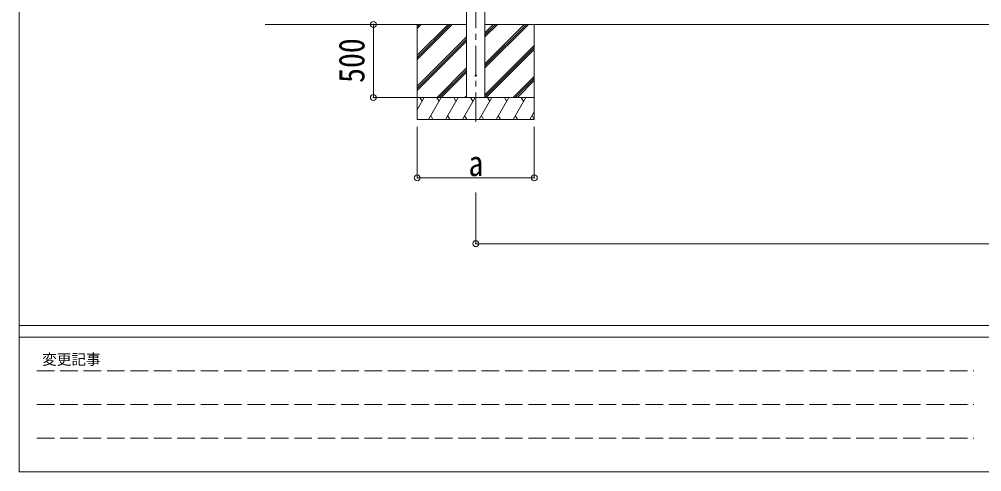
# Model space of a CAD drawing. Units: millimetres at full size, sheet at 1:40; details may follow other scales. Extents: x -11243 to 11243, y -7760 to 7760.
# Drawn here: x -11243 to -4665, y -7760 to -4664 of the extents above; entities that cross this region are included whole.
import ezdxf
from ezdxf.enums import TextEntityAlignment as Align

# ---------------------------------------------------------------- set-up
doc = ezdxf.new("R2010")
doc.units = ezdxf.units.MM
doc.header["$LTSCALE"] = 40
doc.header["$PDMODE"] = 32
doc.header["$PDSIZE"] = 40
doc.linetypes.add('CHAIN1', pattern=[8, 5, -1, 1, -1])
doc.linetypes.add('DASHED3', pattern=[4, 3, -1])
for name, color, linetype, lineweight in [('0-0_0', 7, 'Continuous', 9), ('0-1_本体', 5, 'CHAIN1', 9), ('0-3_ELV2', 4, 'Continuous', 9), ('0-6_OTH_LINE', 6, 'Continuous', 9), ('F-0_240', 7, 'Continuous', 9)]:
    doc.layers.add(name, color=color, linetype=linetype, lineweight=lineweight)
doc.styles.add('ＭＳ ゴシック', font='')
doc.styles.get('ＭＳ ゴシック').set_extended_font_data('MS Gothic')

msp = doc.modelspace()

# ---------------------------------------------------------------- linework, layer by layer
at = {"layer": '0-0_0'}
for p, q in [((-8185.26, -4699.69), (-9563.12, -4699.69)), ((-8522.76, -4699.69), (-8522.76, -5349.69)), ((-8522.76, -4910.92), (-8311.53, -4699.69)), ((-8522.76, -4925.06), (-8297.39, -4699.69)), ((-8522.76, -4939.2), (-8283.24, -4699.69)), ((-8522.76, -4727.07), (-8495.38, -4699.69)), ((-8522.76, -4712.93), (-8509.52, -4699.69)), ((-512.26, -4699.69), (-8060.26, -4699.69)), ((-8060.26, -4997.2), (-7762.74, -4699.69)), ((-8060.26, -4968.92), (-7791.03, -4699.69)), ((-8060.26, -4983.06), (-7776.89, -4699.69)), ((-8060.26, -4785.07), (-7974.88, -4699.69)), ((-8060.26, -4770.93), (-7989.02, -4699.69)), ((-8060.26, -4756.79), (-8003.16, -4699.69)), ((-7722.76, -4699.69), (-7722.76, -5349.69)), ((-8522.76, -5123.05), (-8185.26, -4785.55)), ((-8522.76, -5137.19), (-8185.26, -4799.69)), ((-8522.76, -5151.33), (-8185.26, -4813.83)), ((-8060.26, -5181.05), (-7722.76, -4843.55)), ((-8060.26, -5195.19), (-7722.76, -4857.69)), ((-8050.61, -5199.69), (-7722.76, -4871.83)), ((-8387.27, -5199.69), (-8185.26, -4997.68)), ((-8373.12, -5199.69), (-8185.26, -5011.82)), ((-8358.98, -5199.69), (-8185.26, -5025.97)), ((-7866.77, -5199.69), (-7722.76, -5055.68)), ((-7852.62, -5199.69), (-7722.76, -5069.82)), ((-7838.48, -5199.69), (-7722.76, -5083.96)), ((-8196.85, -5199.69), (-8185.26, -5188.1)), ((-7722.76, -5199.69), (-8522.76, -5199.69)), ((-8522.76, -5283.52), (-8474.36, -5199.69)), ((-8489.36, -5225.67), (-8504.36, -5199.69)), ((-8445.49, -5349.69), (-8358.89, -5199.69)), ((-8373.89, -5225.67), (-8388.89, -5199.69)), ((-8330.02, -5349.69), (-8243.42, -5199.69)), ((-8258.42, -5225.67), (-8273.42, -5199.69)), ((-8214.55, -5349.69), (-8127.95, -5199.69)), ((-8142.95, -5225.67), (-8157.95, -5199.69)), ((-8099.08, -5349.69), (-8012.48, -5199.69)), ((-8027.48, -5225.67), (-8042.48, -5199.69)), ((-7983.61, -5349.69), (-7897.01, -5199.69)), ((-7927.01, -5199.69), (-7912.01, -5225.67)), ((-7868.14, -5349.69), (-7781.54, -5199.69)), ((-7796.54, -5225.67), (-7811.54, -5199.69)), ((-8430.49, -5323.71), (-8415.49, -5349.69)), ((-8315.02, -5323.71), (-8300.02, -5349.69)), ((-8199.55, -5323.71), (-8184.55, -5349.69)), ((-8084.08, -5323.71), (-8069.08, -5349.69)), ((-7968.61, -5323.71), (-7953.61, -5349.69)), ((-7853.14, -5323.71), (-7838.14, -5349.69)), ((-7752.67, -5349.69), (-7722.76, -5297.88)), ((-7737.67, -5323.71), (-7722.76, -5349.54)), ((-8522.76, -5349.69), (-7722.76, -5349.69))]:
    msp.add_line(p, q, dxfattribs=at)
at = {"layer": '0-1_本体'}
msp.add_line((-8122.76, -5365.21), (-8122.76, -1930.65), dxfattribs=at)
at = {"layer": '0-3_ELV2'}
for p, q in [((-8185.26, -1899.69), (-8185.26, -5199.69)), ((-8060.26, -5199.69), (-8060.26, -1899.69))]:
    msp.add_line(p, q, dxfattribs=at)
msp.add_circle((-8122.76, -5049.69), 4.5, dxfattribs=at)
at = {"layer": '0-6_OTH_LINE'}
for p, q in [((-8822.76, -4699.69), (-8523.76, -4699.69)), ((-8822.76, -5199.69), (-8822.76, -4699.69)), ((-8822.76, -5199.69), (-8523.76, -5199.69)), ((-8522.76, -5749.69), (-8522.76, -5400.69)), ((-7722.76, -5749.69), (-7722.76, -5400.69)), ((-8522.76, -5749.69), (-7722.76, -5749.69)), ((-8122.76, -6199.69), (-8122.76, -5849.69)), ((-8122.76, -6199.69), (-449.76, -6199.69))]:
    msp.add_line(p, q, dxfattribs=at)
for p in [(-8822.76, -4699.69), (-8822.76, -5199.69), (-8522.76, -5749.69), (-7722.76, -5749.69), (-8122.76, -6199.69)]:
    msp.add_point(p, dxfattribs=at)
at = {"layer": 'F-0_240', "color": 5}
for p, q in [((-11242.74, 7760), (-11242.74, -7760)), ((-11242.74, -6760), (10677.26, -6760)), ((-11242.74, -6840), (7121.58, -6840)), ((-11242.74, -7760), (10677.26, -7760))]:
    msp.add_line(p, q, dxfattribs=at)
at = {"layer": 'F-0_240', "color": 4, "linetype": 'DASHED3'}
for p, q in [((-11122.75, -7070), (-4718.42, -7070)), ((-11122.75, -7300), (-4718.42, -7300)), ((-11122.75, -7530), (-4718.42, -7530))]:
    msp.add_line(p, q, dxfattribs=at)

# ---------------------------------------------------------------- texts
at = {"layer": '0-6_OTH_LINE', "color": 7, "style": 'ＭＳ ゴシック', "width": 0.85}
msp.add_text('500', height=176, rotation=90, dxfattribs=at).set_placement((-8830.76, -5099.69), align=Align.BOTTOM_LEFT)
msp.add_text('a', height=176, dxfattribs=at).set_placement((-8172.76, -5789.69), align=Align.BOTTOM_LEFT)
at = {"layer": 'F-0_240', "style": 'ＭＳ ゴシック'}
msp.add_text('変更記事', height=73.31, dxfattribs=at).set_placement((-11086.44, -7050), align=Align.BOTTOM_LEFT)

doc.saveas('drawing.dxf')
